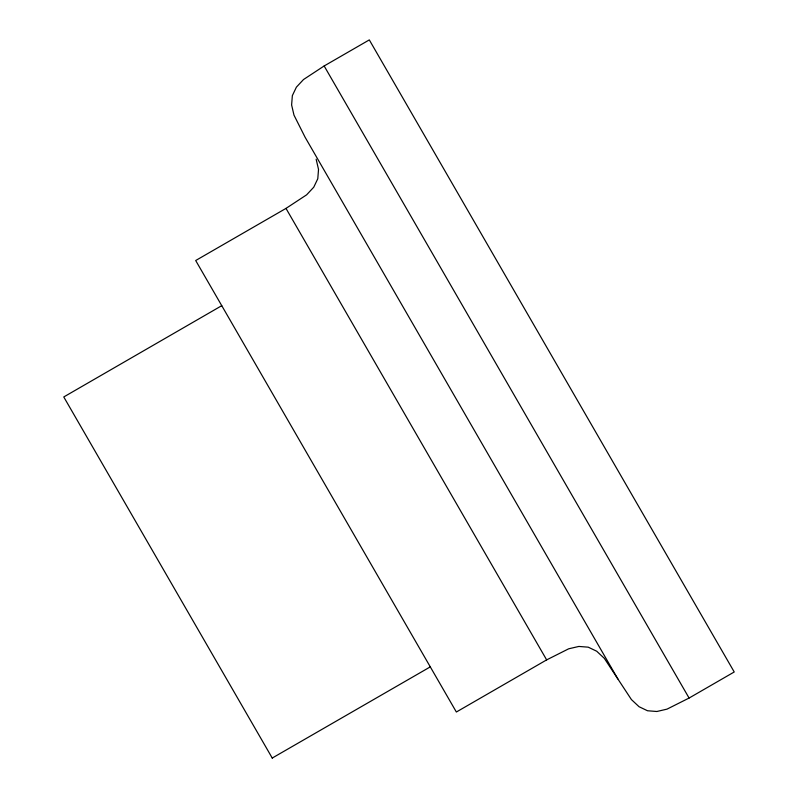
<?xml version="1.0" encoding="UTF-8"?>
<svg xmlns="http://www.w3.org/2000/svg" width="798" height="798" viewBox="0 0 798 798"><rect width="100%" height="100%" fill="white"/><g stroke="black" fill="none" stroke-linecap="round" stroke-linejoin="round"><path stroke-width="1.2" d="M316.158 159.231L318.522 169.405L317.784 178.752L313.744 187.211L306.612 194.842L285.993 208.398L195.69 260.527L456.356 712.015L546.65 659.886L568.705 648.794L578.879 646.44L588.226 647.168L596.685 651.208L604.315 658.34L631.427 699.587L639.058 706.719L647.517 710.759L656.854 711.497L667.028 709.133L689.083 698.05L734.23 671.976L369.304 39.9L324.158 65.965L303.529 79.521L296.397 87.152L292.357 95.61L291.619 104.957L293.983 115.131L305.075 137.186L617.871 678.968M221.754 305.674L63.77 396.955L272.268 758.1M272.238 758.05L430.292 666.869M324.158 65.965L689.083 698.05M285.993 208.398L546.65 659.886"/></g></svg>
